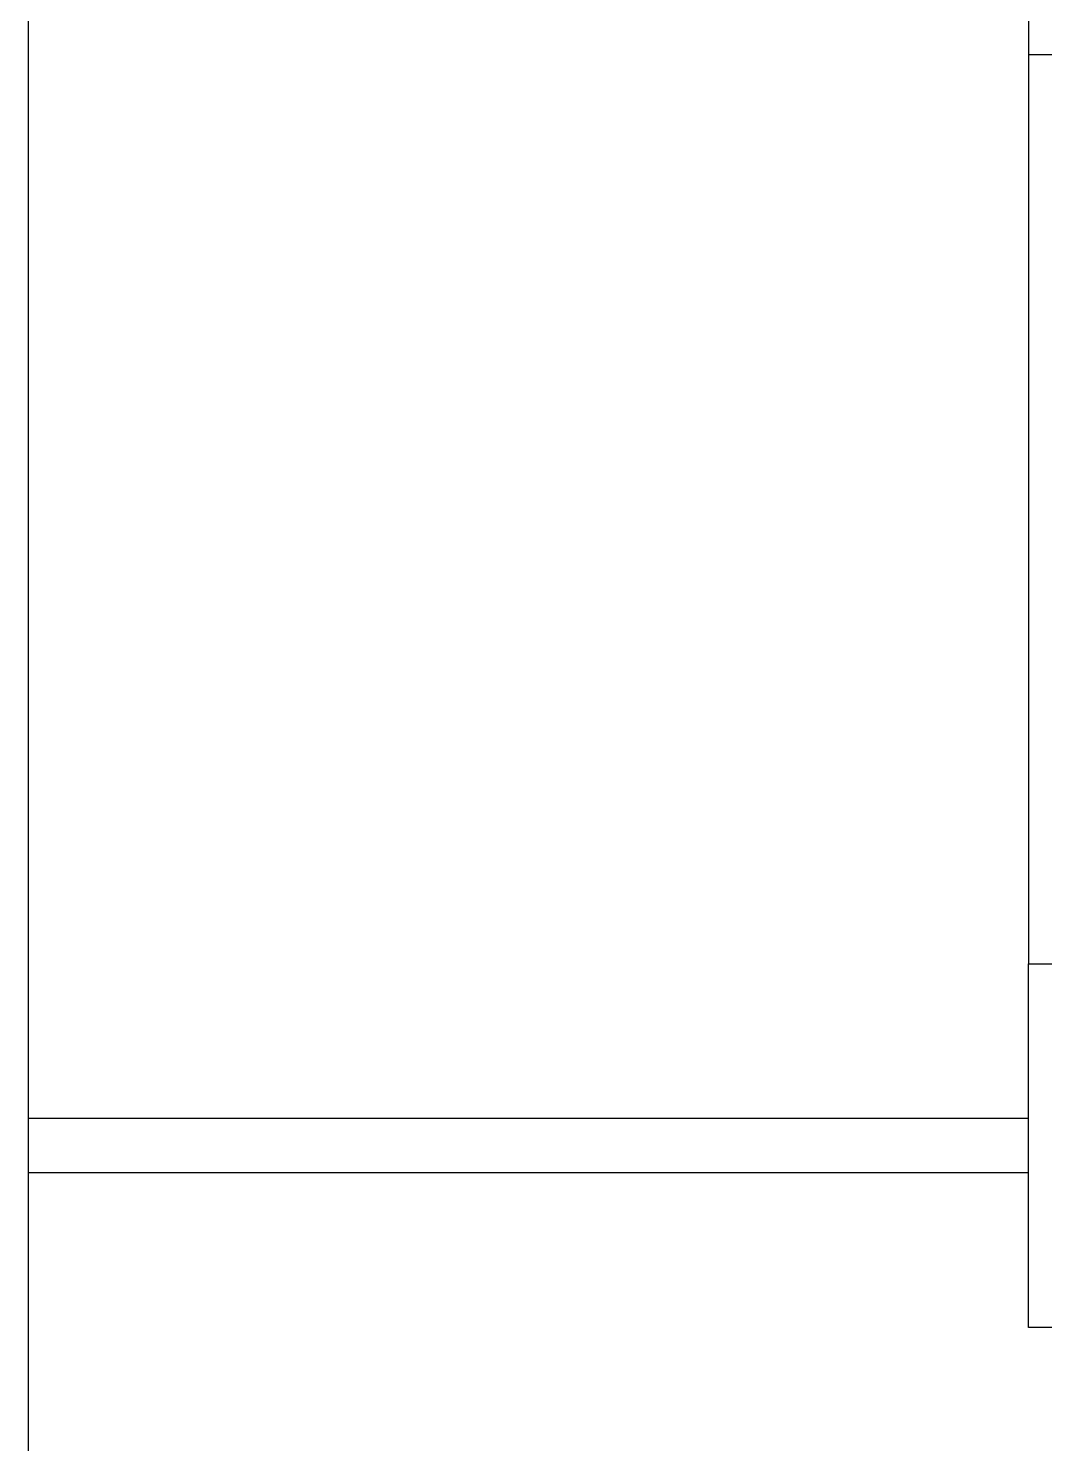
# Model space of a CAD drawing. Header units: inches. Extents: x 542787 to 543192, y 9574025 to 9574373.
# Drawn here: x 543038.221 to 543038.78, y 9574110.128 to 9574110.906 of the extents above; entities that cross this region are included whole.
import ezdxf

# ---------------------------------------------------------------- set-up
doc = ezdxf.new("R2010")
doc.units = ezdxf.units.IN
doc.header["$MEASUREMENT"] = 0
doc.linetypes.add('HIDDEN2', pattern=[4.7625, 3.175, -1.5875])
doc.layers.add('I-ARQ', color=8, linetype='Continuous')

msp = doc.modelspace()

# ---------------------------------------------------------------- linework, layer by layer
at = {"layer": 'I-ARQ'}
for p, q in [((543038.22101, 9574124.70451), (543038.22101, 9574105.55451)), ((543038.22101, 9574124.70451), (543038.22101, 9574105.55451)), ((543038.22101, 9574124.70451), (543038.22101, 9574105.55451)), ((543038.77101, 9574115.02951), (543038.77101, 9574110.39201)), ((543038.77101, 9574110.19201), (543038.77101, 9574110.39201)), ((543038.77101, 9574110.39201), (543038.97101, 9574110.39201)), ((543038.77101, 9574110.19201), (543038.77101, 9574110.39201)), ((543038.77101, 9574110.39201), (543038.97101, 9574110.39201)), ((543038.77101, 9574110.30701), (543038.22101, 9574110.30701)), ((543038.77101, 9574110.30701), (543038.22101, 9574110.30701)), ((543038.77101, 9574110.30701), (543038.22101, 9574110.30701)), ((543038.77101, 9574110.27701), (543038.22101, 9574110.27701)), ((543038.77101, 9574110.27701), (543038.22101, 9574110.27701)), ((543038.77101, 9574110.27701), (543038.22101, 9574110.27701)), ((543038.97101, 9574110.19201), (543038.77101, 9574110.19201)), ((543038.97101, 9574110.19201), (543038.77101, 9574110.19201))]:
    msp.add_line(p, q, dxfattribs=at)
at = {"layer": 'I-ARQ', "linetype": 'HIDDEN2'}
msp.add_line((543038.77101, 9574110.89201), (543038.92101, 9574110.89201), dxfattribs=at)

doc.saveas('drawing.dxf')
